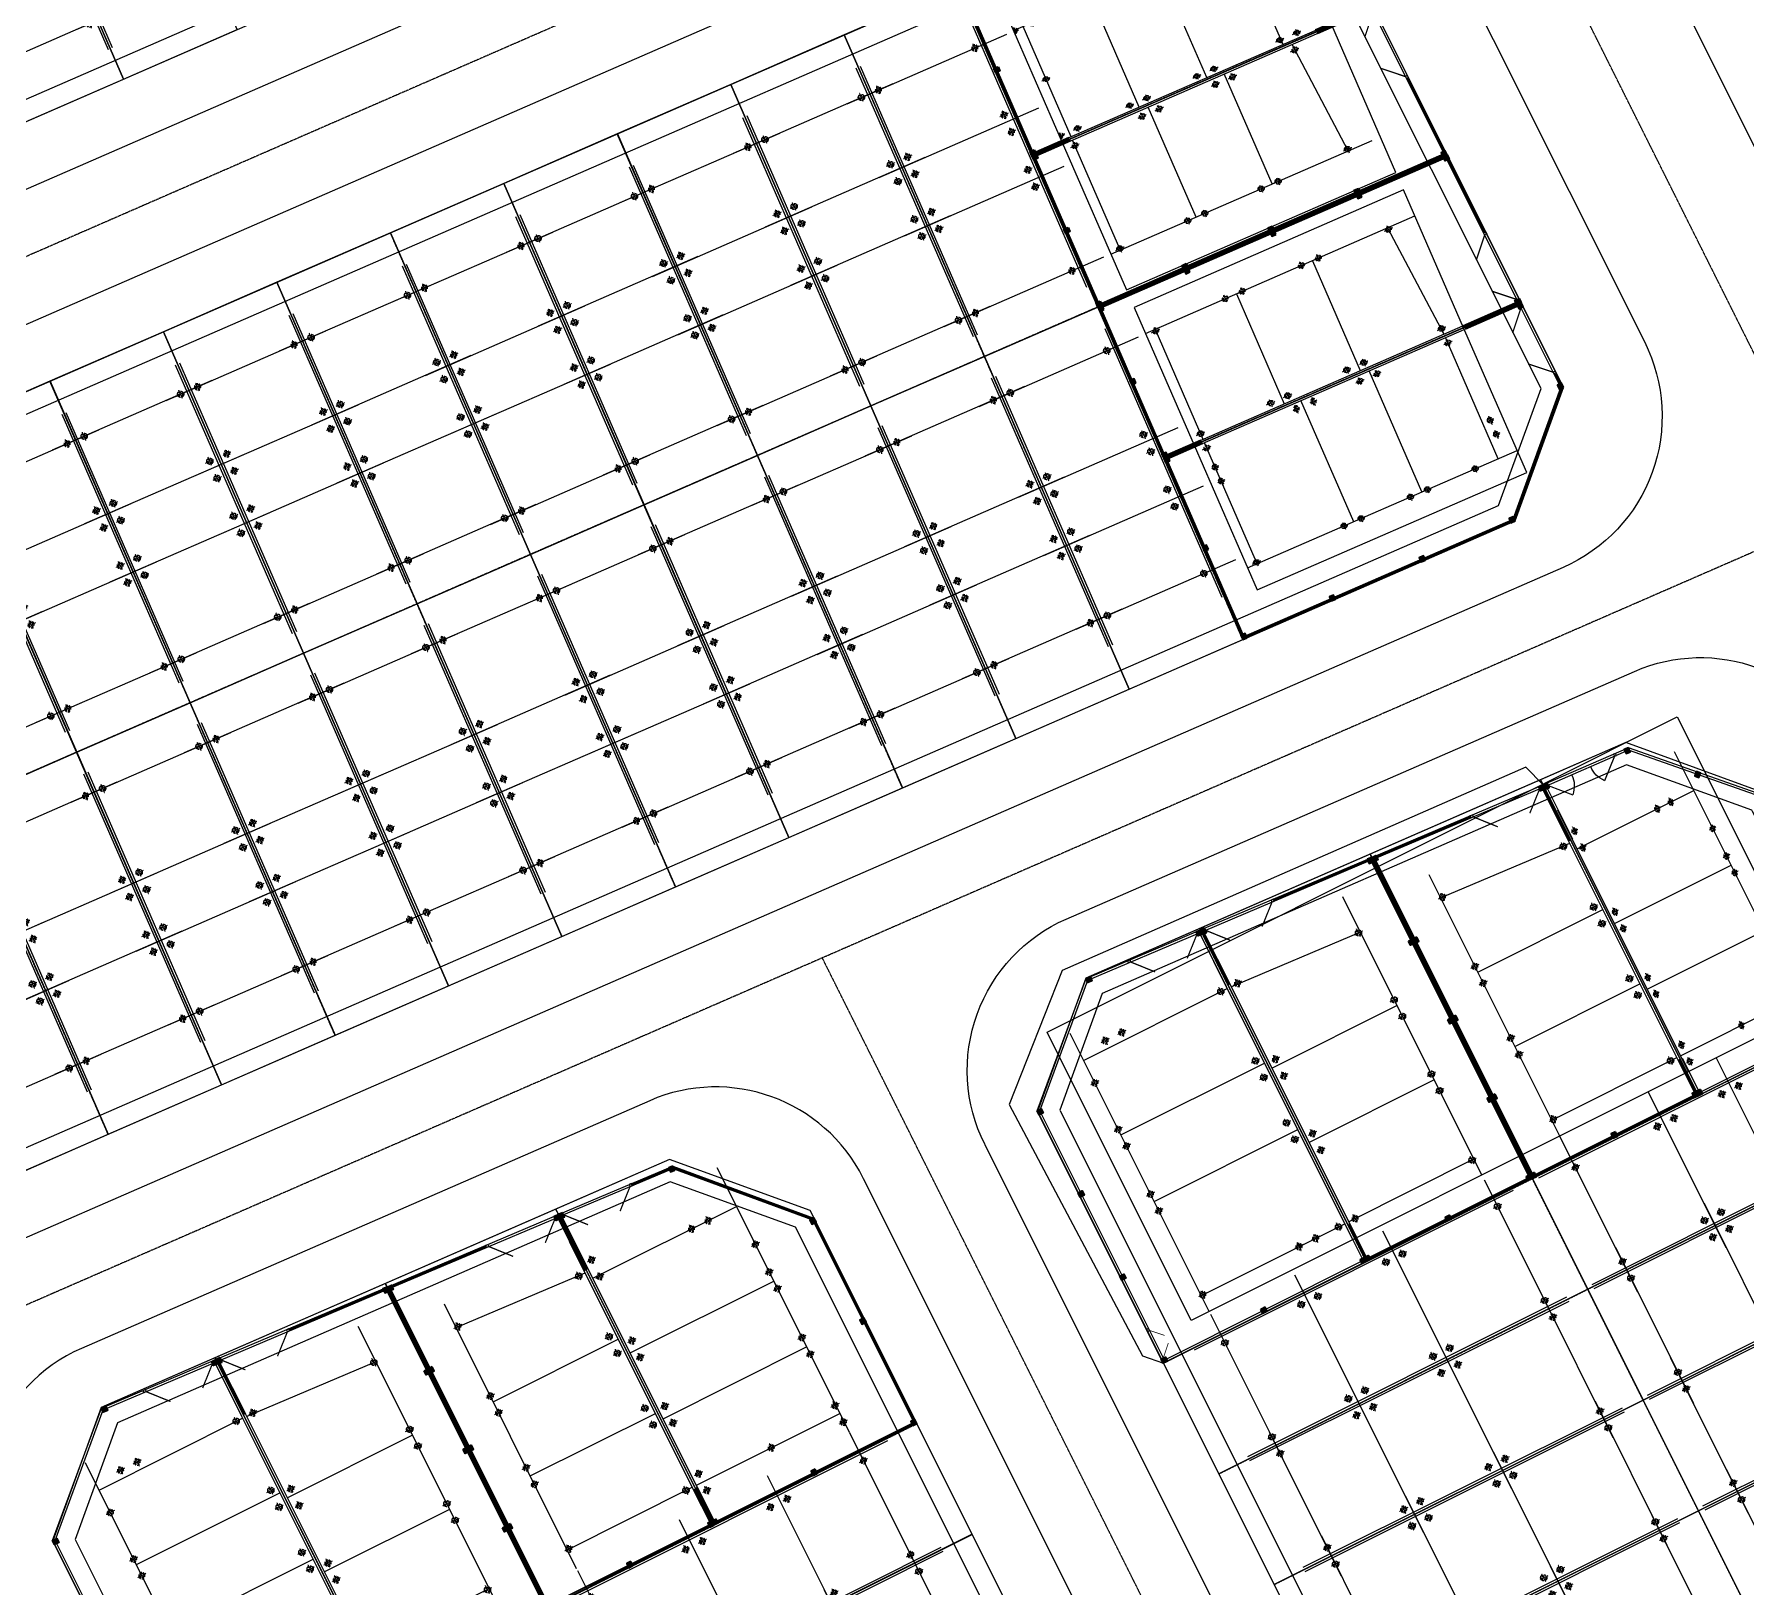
# Model space of a CAD drawing. Header units: millimetres. Extents: x 403824132 to 733479728, y 1974822364 to 2151530530.
# Drawn here: x 568612275 to 568695520, y 2063203004 to 2063278498 of the extents above; entities that cross this region are included whole.
import ezdxf
from ezdxf.xclip import XClip

# ---------------------------------------------------------------- set-up
doc = ezdxf.new("R2010")
doc.units = ezdxf.units.MM
for name, pattern in [('ACAD_ISO10W100', [18.5, 12, -3, 0.5, -3]), ('CENTER', [3, 1.5, -0.5, 0.5, -0.5]), ('CENTER2', [1.125, 0.75, -0.125, 0.125, -0.125]), ('HIDDEN', [0.75, 0.5, -0.25]), ('Xref Grid (A1)$0$CENTER2', [1.125, 0.75, -0.125, 0.125, -0.125]), ('Xref Grid A16$0$CENTER2', [1.125, 0.75, -0.125, 0.125, -0.125])]:
    doc.linetypes.add(name, pattern=pattern)
for name, color, linetype in [('01.AXIS', 160, 'CENTER2'), ('13.BEAM', 8, 'Continuous'), ('CDC.01.AXIS', 160, 'CENTER2'), ('ChiaLo', 128, 'CENTER'), ('datOlienke', 42, 'Continuous'), ('LogDg', 7, 'Continuous'), ('LoLK', 6, 'Continuous'), ('QH', 7, 'Continuous'), ('QUYEN', 7, 'Continuous'), ('TimDg', 222, 'Continuous'), ('ViaHeS', 32, 'Continuous'), ('Xref Grid (A1)$0$01.AXIS', 160, 'Xref Grid (A1)$0$CENTER2'), ('Xref Grid A16$0$01.AXIS', 160, 'Xref Grid A16$0$CENTER2')]:
    doc.layers.add(name, color=color, linetype=linetype)
for name, color, linetype, lineweight in [('A-COT VACH', 2, 'Continuous', 35), ('A-NET THAY', 125, 'Continuous', 18), ('boDnv', 54, 'Continuous', 25), ('E- THAY', 9, 'Continuous', 20)]:
    doc.layers.add(name, color=color, linetype=linetype, lineweight=lineweight)
doc.styles.add('rms', font='romans.shx', dxfattribs={"width": 0.7, "bigfont": 'vns.shx'})
doc.linetypes.add('ADL', pattern='A,0.125,-0.15,["++",rms,S=0.5,R=0,X=0,Y=-0.2245],-1.35,1.125', length=2.75)

# ---------------------------------------------------------------- blocks, each defined once
blk = doc.blocks.new('cot 220')
at = {"layer": 'A-COT VACH'}
h = blk.add_hatch(color=256, dxfattribs=at)
h.dxf.hatch_style = 1
h.paths.add_polyline_path([(110, 110), (-110, 110), (-110, -110), (110, -110)])
blk.add_lwpolyline([(-110, -110), (110, -110), (110, 110), (-110, 110)], close=True, dxfattribs=at)
blk = doc.blocks.new('cong phu')
at = {"layer": 'A-NET THAY'}
blk.add_lwpolyline([(110, -1610), (110, -1500), (0, -1500), (0, -1610)], close=True, dxfattribs=at)
at = {"layer": 'QUYEN'}
for points in [[(0, 0, 37.5, 37.5, 0), (-544, -544, 0, 0, 0.192739), (0, -750, 0, 0, 1.782882)], [(0, -1500, 37.5, 37.5, 0), (-544, -956, 0, 0, -0.192739), (0, -750, 0, 0, -1.782882)]]:
    blk.add_lwpolyline(points, format="xyseb", dxfattribs=at)
blk = doc.blocks.new('rkg1')
at = {"layer": 'A-NET THAY'}
for points in [[(0, -2000), (0, 0), (-11000, 0), (-11000, -13668), (-6010, -18352), (0, -17972), (0, -14966)], [(-110, -2000), (-110, -110), (-10890, -110), (-10890, -13620), (-5969, -18239), (-110, -17869), (-110, -14966)]]:
    blk.add_lwpolyline(points, dxfattribs=at)
blk.add_lwpolyline([(-3822, -18214), (-3713, -18207), (-3720, -18097), (-3829, -18104)], close=True, dxfattribs=at)
at = {"layer": 'QUYEN'}
for points in [[(-3720, -18097, 62.5, 62.5, 0), (-2872, -17135, 0, 0, -0.192739), (-2472, -18018, 0, 0, -1.782882)], [(-227, -17876, 62.5, 62.5, 0), (-1188, -17029, 0, 0, 0.192739), (-1474, -17955, 0, 0, 1.782882)]]:
    blk.add_lwpolyline(points, format="xyseb", dxfattribs=at)
at = {"layer": 'A-COT VACH'}
for p in [(-10890, -110), (-5500, -110), (-110, -110), (-10890, -4610), (-10890, -9110), (-10890, -13558)]:
    blk.add_blockref('cot 220', p, dxfattribs=at)
at = {"layer": 'A-COT VACH', "rotation": 3.618880421713644}
for p in [(-5907, -18235), (-117, -17869)]:
    blk.add_blockref('cot 220', p, dxfattribs=at)
at = {"layer": 'E- THAY', "xscale": -1}
blk.add_blockref('cong phu', (-10890, -220), dxfattribs=at)
blk = doc.blocks.new('rkg2')
at = {"layer": 'A-NET THAY'}
for points in [[(0, -14966), (0, -17972), (9000, -17403), (9000, 0), (0, 0), (0, -2000)], [(3820, -17700), (8970, -17375), (8970, -30), (30, -30), (30, -2000)], [(3817, -17650), (8920, -17328), (8920, -80), (80, -80), (80, -2000)], [(110, -14959), (110, -17855), (8890, -17300), (8890, -110), (110, -110), (110, -2000)], [(30, -14964), (30, -17940), (218, -17928)], [(80, -14961), (80, -17887), (215, -17878)]]:
    blk.add_lwpolyline(points, dxfattribs=at)
blk.add_lwpolyline([(3822, -17730), (3713, -17737), (3706, -17627), (3815, -17620)], close=True, dxfattribs=at)
at = {"layer": 'QUYEN'}
for points in [[(213, -17848, 62.5, 62.5, 0), (1060, -16887, 0, 0, -0.192739), (1460, -17769, 0, 0, -1.782882)], [(3706, -17627, 62.5, 62.5, 0), (2744, -16780, 0, 0, 0.192739), (2458, -17706, 0, 0, 1.782882)]]:
    blk.add_lwpolyline(points, format="xyseb", dxfattribs=at)
at = {"layer": 'A-COT VACH'}
for p in [(110, -110), (8890, -110), (4500, -110), (8890, -4360), (8890, -8610), (8890, -12860)]:
    blk.add_blockref('cot 220', p, dxfattribs=at)
at = {"layer": 'A-COT VACH', "xscale": -1, "rotation": 3.618880421748828}
for p in [(8883, -17300), (103, -17855)]:
    blk.add_blockref('cot 220', p, dxfattribs=at)
blk = doc.blocks.new('rkg3')
at = {"layer": 'A-NET THAY'}
for points in [[(9000, -2000), (9000, 0), (0, 0), (0, -17403), (9000, -16834), (9000, -13828)], [(8970, -2000), (8970, -30), (30, -30), (30, -17371), (5176, -17045)], [(8920, -2000), (8920, -80), (80, -80), (80, -17318), (5173, -16996)], [(8890, -2000), (8890, -110), (110, -110), (110, -17286), (8890, -16730), (8890, -13834)], [(8775, -16768), (8920, -16758), (8920, -13833)], [(8779, -16818), (8970, -16805), (8970, -13830)]]:
    blk.add_lwpolyline(points, dxfattribs=at)
blk.add_lwpolyline([(5178, -17075), (5287, -17068), (5280, -16959), (5171, -16966)], close=True, dxfattribs=at)
at = {"layer": 'QUYEN'}
for points in [[(5280, -16959, 62.5, 62.5, 0), (6128, -15997, 0, 0, -0.192739), (6528, -16880, 0, 0, -1.782882)], [(8773, -16738, 62.5, 62.5, 0), (7812, -15890, 0, 0, 0.192739), (7526, -16817, 0, 0, 1.782882)]]:
    blk.add_lwpolyline(points, format="xyseb", dxfattribs=at)
at = {"layer": 'A-COT VACH', "xscale": -1}
for p in [(110, -110), (4500, -110), (8890, -110), (110, -4360), (110, -8610), (110, -12860)]:
    blk.add_blockref('cot 220', p, dxfattribs=at)
at = {"layer": 'A-COT VACH'}
for p, rotation in [((103, -17286), 3.61888298340308), ((8883, -16731), 3.618880424124619)]:
    blk.add_blockref('cot 220', p, dxfattribs=dict(at, rotation=rotation))
blk = doc.blocks.new('rkg4')
at = {"layer": 'A-NET THAY'}
for points in [[(0, -13828), (0, -16834), (6010, -16453), (11000, -11138), (11000, 0), (0, 0), (0, -2000)], [(3820, -16562), (5996, -16424), (10970, -11126), (10970, -30), (30, -30), (30, -2000)], [(3817, -16512), (5973, -16376), (10920, -11106), (10920, -80), (80, -80), (80, -2000)], [(110, -13821), (110, -16716), (5960, -16346), (10890, -11094), (10890, -110), (110, -110), (110, -2000)], [(30, -13826), (30, -16802), (218, -16790)], [(80, -13823), (80, -16748), (215, -16740)]]:
    blk.add_lwpolyline(points, dxfattribs=at)
blk.add_lwpolyline([(3822, -16592), (3713, -16599), (3706, -16489), (3815, -16482)], close=True, dxfattribs=at)
at = {"layer": 'QUYEN'}
for points in [[(213, -16710, 62.5, 62.5, 0), (1060, -15748, 0, 0, -0.192739), (1460, -16631, 0, 0, -1.782882)], [(3706, -16489, 62.5, 62.5, 0), (2744, -15642, 0, 0, 0.192739), (2458, -16568, 0, 0, 1.782882)]]:
    blk.add_lwpolyline(points, format="xyseb", dxfattribs=at)
at = {"layer": 'A-COT VACH'}
blk.add_blockref('cot 220', (110, -110), dxfattribs=at)
at = {"layer": 'A-COT VACH', "xscale": -1}
for p in [(10890, -110), (5500, -110), (10890, -5610), (10890, -11028)]:
    blk.add_blockref('cot 220', p, dxfattribs=at)
at = {"layer": 'A-COT VACH'}
for p, xscale, rotation in [((5893, -16351), -0.9999999999999998, 3.618880489366417), ((103, -16717), -1, 3.618880438867214)]:
    blk.add_blockref('cot 220', p, dxfattribs=dict(at, xscale=xscale, rotation=rotation))
blk = doc.blocks.new('CUM CONG A3-A3.1-A6-A7')
at = {"layer": 'QH', "xscale": 0.001, "yscale": 0.001, "zscale": 0.001}
for name, p in [('rkg1', (11, 0)), ('rkg2', (11, 0)), ('rkg3', (20, 0)), ('rkg4', (29, 0))]:
    blk.add_blockref(name, p, dxfattribs=at)
blk = doc.blocks.new('r n2')
at = {"layer": 'A-NET THAY'}
for points in [[(1, 15094), (1, 17094), (9501, 17094), (9501, 5490), (4507, 227), (1, -11), (1, 3005)], [(111, 15094), (111, 16984), (9391, 16984), (9391, 5534), (4458, 334), (111, 105), (111, 3005)]]:
    blk.add_lwpolyline(points, dxfattribs=at)
blk.add_lwpolyline([(3825, 191), (3715, 185), (3710, 295), (3820, 301)], close=True, dxfattribs=at)
at = {"layer": 'QUYEN'}
for points in [[(214, 121, 62.5, 62.5, 0), (1074, 1071, 0, 0, -0.192739), (1463, 183, 0, 0, -1.782882)], [(3710, 295, 62.5, 62.5, 0), (2760, 1155, 0, 0, 0.192739), (2461, 233, 0, 0, 1.782882)]]:
    blk.add_lwpolyline(points, format="xyseb", dxfattribs=at)
at = {"layer": 'A-COT VACH', "xscale": -1}
for p, rotation in [((111, 16984), 359.9999999975581), ((4751, 16984), 359.9999999975581), ((9391, 16984), 359.9999999975581), ((9391, 13184), 359.9999999975581), ((9391, 9384), 359.9999999975581), ((9391, 5600), 359.9999999975581), ((6924, 2934), 316.5100730630797), ((104, 115), 2.856230237665418), ((4392, 331), 2.856230237665418)]:
    blk.add_blockref('cot 220', p, dxfattribs=dict(at, rotation=rotation))
blk = doc.blocks.new('trmg1')
at = {"layer": 'A-NET THAY'}
for points in [[(0, -2003), (0, 0), (-9580, 0), (-9580, -14396), (-4587, -19132), (0, -18890), (0, -15886)], [(-30, -2000), (-30, -30), (-9550, -30), (-9550, -14383), (-4575, -19102), (-3826, -19062)], [(-80, -2000), (-80, -80), (-9500, -80), (-9500, -14361), (-4557, -19050), (-3829, -19012)], [(-110, -2000), (-110, -110), (-9470, -110), (-9470, -14348), (-4545, -19020), (-110, -18786), (-110, -15892)], [(-224, -18822), (-80, -18814), (-80, -15890)], [(-221, -18872), (-30, -18862), (-30, -15888)]]:
    blk.add_lwpolyline(points, dxfattribs=at)
blk.add_lwpolyline([(-3825, -19092), (-3715, -19086), (-3721, -18976), (-3830, -18982)], close=True, dxfattribs=at)
at = {"layer": 'QUYEN'}
for points in [[(-3721, -18976, 62.5, 62.5, 0), (-2863, -18024, 0, 0, -0.192739), (-2472, -18910, 0, 0, -1.782882)], [(-225, -18792, 62.5, 62.5, 0), (-1178, -17935, 0, 0, 0.192739), (-1474, -18858, 0, 0, 1.782882)]]:
    blk.add_lwpolyline(points, format="xyseb", dxfattribs=at)
at = {"layer": 'A-COT VACH'}
for p in [(-110, -110), (-9470, -110), (-4790, -110), (-9470, -4786), (-9470, -9536), (-9470, -14286)]:
    blk.add_blockref('cot 220', p, dxfattribs=at)
for p, rotation in [((-4483, -19017), 3.020146116619987), ((-116, -18786), 3.020146117505448)]:
    blk.add_blockref('cot 220', p, dxfattribs=dict(at, rotation=rotation))
blk = doc.blocks.new('rmg2')
at = {"layer": 'A-NET THAY'}
for points in [[(0, -15886), (0, -18890), (8000, -18468), (8000, 0), (0, 0), (0, -2000)], [(3823, -18658), (7970, -18440), (7970, -30), (30, -30), (30, -2000)], [(3820, -18608), (7920, -18392), (7920, -80), (80, -80), (80, -2000)], [(110, -15880), (110, -18774), (7890, -18364), (7890, -110), (110, -110), (110, -2000)], [(30, -15884), (30, -18859), (218, -18849)], [(80, -15882), (80, -18806), (215, -18799)]]:
    blk.add_lwpolyline(points, dxfattribs=at)
blk.add_lwpolyline([(3825, -18688), (3715, -18694), (3709, -18584), (3819, -18579)], close=True, dxfattribs=at)
at = {"layer": 'QUYEN'}
for points in [[(214, -18769, 62.5, 62.5, 0), (1071, -17816, 0, 0, -0.192739), (1462, -18703, 0, 0, -1.782882)], [(3709, -18584, 62.5, 62.5, 0), (2756, -17727, 0, 0, 0.192739), (2461, -18650, 0, 0, 1.782882)]]:
    blk.add_lwpolyline(points, format="xyseb", dxfattribs=at)
at = {"layer": 'A-COT VACH'}
for p in [(110, -110), (4000, -110), (7890, -110), (7890, -4660), (7890, -9210), (7890, -13760)]:
    blk.add_blockref('cot 220', p, dxfattribs=at)
for p, xscale, rotation in [((7884, -18364), -1, 3.020146118081994), ((104, -18775), -0.9999999999999998, 3.020146117196463)]:
    blk.add_blockref('cot 220', p, dxfattribs=dict(at, xscale=xscale, rotation=rotation))
blk = doc.blocks.new('rmg3')
at = {"layer": 'A-NET THAY'}
for points in [[(0, -2000), (0, 0), (-8000, 0), (-8000, -18468), (0, -18046), (0, -15042)], [(-30, -2000), (-30, -30), (-7970, -30), (-7970, -18436), (-3826, -18218)], [(-80, -2000), (-80, -80), (-7920, -80), (-7920, -18384), (-3829, -18168)], [(-110, -2000), (-110, -110), (-7890, -110), (-7890, -18352), (-110, -17942), (-110, -15048)], [(-224, -17978), (-80, -17970), (-80, -15046)], [(-221, -18028), (-30, -18018), (-30, -15043)]]:
    blk.add_lwpolyline(points, dxfattribs=at)
blk.add_lwpolyline([(-3825, -18248), (-3715, -18242), (-3721, -18132), (-3830, -18138)], close=True, dxfattribs=at)
at = {"layer": 'QUYEN'}
for points in [[(-3721, -18132, 62.5, 62.5, 0), (-2863, -17179, 0, 0, -0.192739), (-2472, -18066, 0, 0, -1.782882)], [(-225, -17948, 62.5, 62.5, 0), (-1178, -17091, 0, 0, 0.192739), (-1474, -18014, 0, 0, 1.782882)]]:
    blk.add_lwpolyline(points, format="xyseb", dxfattribs=at)
at = {"layer": 'A-COT VACH', "xscale": -1}
for p in [(-7890, -110), (-4000, -110), (-110, -110), (-7890, -4660), (-7890, -9210), (-7890, -13760)]:
    blk.add_blockref('cot 220', p, dxfattribs=at)
at = {"layer": 'A-COT VACH'}
for p, rotation in [((-7896, -18352), 3.020146127325446), ((-116, -17942), 3.020146126828387)]:
    blk.add_blockref('cot 220', p, dxfattribs=dict(at, rotation=rotation))
at = {"layer": 'A-COT VACH', "xscale": -1, "rotation": 3.020146127228598}
blk.add_blockref('cot 220', (-335, -17954), dxfattribs=at)
blk = doc.blocks.new('rmg4')
at = {"layer": 'A-NET THAY'}
for points in [[(0, -15042), (0, -18046), (4007, -17835), (9000, -12571), (9000, 0), (0, 0), (0, -2000)], [(3786, -17816), (3993, -17805), (8970, -12559), (8970, -30), (30, -30), (30, -2000)], [(3783, -17766), (3971, -17756), (8920, -12539), (8920, -80), (80, -80), (80, -2000)], [(110, -15036), (110, -17930), (3957, -17727), (8890, -12527), (8890, -110), (110, -110), (110, -2000)], [(30, -15040), (30, -18014), (218, -18004)], [(80, -15038), (80, -17962), (215, -17955)]]:
    blk.add_lwpolyline(points, dxfattribs=at)
at = {"layer": 'QUYEN'}
for points in [[(214, -17925, 62.5, 62.5, 0), (1071, -16972, 0, 0, -0.192739), (1462, -17859, 0, 0, -1.782882)], [(3781, -17736, 62.5, 62.5, 0), (2756, -16883, 0, 0, 0.192739), (2461, -17806, 0, 0, 1.782882)]]:
    blk.add_lwpolyline(points, format="xyseb", dxfattribs=at)
at = {"layer": 'A-COT VACH', "xscale": -1}
for p in [(110, -110), (4500, -110), (8890, -110), (8890, -4210), (8890, -8310), (8890, -12461)]:
    blk.add_blockref('cot 220', p, dxfattribs=at)
at = {"layer": 'A-COT VACH'}
for p, rotation in [((6424, -15127), 46.51007305843058), ((104, -17930), 3.020146126828387), ((3891, -17731), 3.020146126828387)]:
    blk.add_blockref('cot 220', p, dxfattribs=dict(at, rotation=rotation))
blk = doc.blocks.new('MB CONG KHU A')
at = {"layer": 'A-NET THAY', "zscale": 0.001}
for name, p, xscale, yscale, rotation in [('rmg4', (84.595, 223.033), 0.001, 0.001, 113.5516717732054), ('rmg3', (84.595, 223.033), 0.001, 0.001, 113.5516717732054), ('r n2', (109.381, 192.525), -0.001, 0.0009836, 206.5718179465236)]:
    blk.add_blockref(name, p, dxfattribs=dict(at, xscale=xscale, yscale=yscale, rotation=rotation))
at = {"layer": 'LoLK'}
ref = blk.add_blockref('CUM CONG A3-A3.1-A6-A7', (90.965, 164.515), dxfattribs=dict(at, xscale=-0.9999999999999996, rotation=206.57183473935))
XClip(ref).set_block_clipping_path([(0.0000000005, 0.0022573473), (29.00000001, -0.0000000012), (29.0000000105, -16.833597545), (28.642007475, -17.9778731742), (4.1191470742, -19.215879885), (-1.0736700578, -14.556867796), (-0.7457809169, -0.7707536346)])
at = {"layer": 'LoLK', "xscale": -0.9999999999999997, "rotation": 206.5720922919692}
blk.add_blockref('CUM CONG A3-A3.1-A6-A7', (43.238, 143.693), dxfattribs=at)
at = {"layer": 'QH', "xscale": 0.001, "yscale": 0.001, "zscale": 0.001, "rotation": 113.5516717732054}
for name in ['rmg2', 'trmg1']:
    blk.add_blockref(name, (90.988, 208.366), dxfattribs=at)
blk = doc.blocks.new('A$C758D662A')
at = {"linetype": 'HIDDEN', "ltscale": 500}
for radius in [300, 200]:
    blk.add_circle((0, 0), radius, dxfattribs=at)
at = {"layer": 'CDC.01.AXIS', "ltscale": 200}
for p, q in [((437, 0), (-437, 0)), ((0, 437), (0, -437))]:
    blk.add_line(p, q, dxfattribs=at)
blk = doc.blocks.new('pile Plan')
at = {"xscale": 0.5, "yscale": 0.5, "zscale": 0.5}
for p in [(340, 14779), (5440.000004, 14779), (340, 9630), (5440.000004, 9630), (340, 8730), (5440.000004, 8730), (340, 5040), (5440.000004, 5040), (340, 4140), (5440.000004, 4140), (340, -1), (5440.000004, -1)]:
    blk.add_blockref('A$C758D662A', p, dxfattribs=at)
blk = doc.blocks.new('MBT1 A1')
at = {"layer": 'Xref Grid (A1)$0$01.AXIS', "ltscale": 500}
for p, q in [((0.11, -1.086), (0.11, -18.381)), ((5.89, -1.086), (5.89, -18.381)), ((-0.988, -2.11), (6.803, -2.11)), ((-0.988, -7.62), (6.803, -7.62)), ((-0.988, -12.39), (6.803, -12.39)), ((-1.095, -16.89), (6.696, -16.89))]:
    blk.add_line(p, q, dxfattribs=at)
at = {"xscale": 0.001, "yscale": 0.001, "zscale": 0.001}
blk.add_blockref('pile Plan', (0.11, -16.89), dxfattribs=at)
blk = doc.blocks.new('NEN H01')
at = {"layer": 'datOlienke'}
blk.add_lwpolyline([(-2.11, 40), (3.153, 35.007), (4.737, 4.993), (0, 0), (-155.636, 0), (-160.347, 4.992), (-158.608, 35.008), (-153.319, 40)], close=True, dxfattribs=at)
at = {"layer": 'LoLK'}
for points in [[(-50.818, 20), (-56.818, 20), (-56.818, 0), (-50.818, 0)], [(-44.818, 20), (-50.818, 20), (-50.818, 0), (-44.818, 0)]]:
    blk.add_lwpolyline(points, close=True, dxfattribs=at)
blk = doc.blocks.new('cum dh a3.3.1.6.7')
at = {"layer": '01.AXIS', "ltscale": 500}
for p, q in [((-7.891, 0.914), (-7.891, -14.317)), ((-0.111, 0.914), (-0.111, -14.317)), ((0.109, 0.914, 0), (0.109, -14.317, 0)), ((6.889, 0.914, 0), (6.889, -14.317, 0)), ((11.108, 0.913), (11.108, -13.412)), ((17.888, 0.913), (17.888, -13.412)), ((18.108, 0.914), (18.108, -13.412)), ((25.888, 0.914), (25.888, -13.412)), ((-7.951, -0.11), (-0.111, -0.11)), ((6.939, -0.11, 0), (0.109, -0.11, 0)), ((11.048, -0.111), (17.888, -0.111)), ((18.108, -0.11), (25.888, -0.11)), ((11.108, -4.111), (17.888, -4.111)), ((18.108, -3.71), (25.888, -3.71)), ((6.889, -4.41, 0), (0.109, -4.41, 0)), ((-7.891, -5.21), (-0.111, -5.21)), ((18.108, -7.28), (25.888, -7.28)), ((11.108, -8.131), (17.888, -8.131)), ((-7.891, -8.81), (-0.111, -8.81)), ((6.889, -8.43, 0), (0.109, -8.43, 0)), ((18.108, -11.32), (25.888, -11.32)), ((-7.891, -12.85), (-0.111, -12.85))]:
    blk.add_line(p, q, dxfattribs=at)
at = {"layer": '01.AXIS', "ltscale": 500, "elevation": 0}
blk.add_lwpolyline([(6.889, -12.41), (0.109, -12.84)], dxfattribs=at)
at = {"layer": '01.AXIS', "ltscale": 500}
blk.add_lwpolyline([(11.108, -12.154), (17.888, -11.725)], dxfattribs=at)
at = {"layer": '13.BEAM', "ltscale": 500}
blk.add_line((-0.559, -13.001), (-0.559, -13.001), dxfattribs=at)
at = {"yscale": 0.0005, "zscale": 0.0005}
for p, xscale in [((-7.801, -0.11), 0.0005), ((-0.451, -0.11), -0.0005), ((0.449, -0.11, 0), 0.0005), ((6.789, -0.11, 0), -0.0005), ((11.198, -0.111), 0.0005), ((17.548, -0.111), -0.0005), ((18.448, 0.34, 0), 0.0005), ((22.168, -0.11), 0.0005), ((25.848, 0.34), 0.0005), ((18.448, -0.56, 0), 0.0005), ((25.848, -0.56), 0.0005), ((18.448, -3.32, 0), 0.0005), ((25.888, -3.32, 0), 0.0005), ((0.449, -3.82, 0), 0.0005), ((6.889, -3.82, 0), -0.0005), ((11.108, -3.661), 0.0005), ((17.548, -3.661), -0.0005), ((18.448, -4.22, 0), 0.0005), ((25.888, -4.22, 0), 0.0005), ((-7.891, -4.7), 0.0005), ((0.449, -4.72, 0), 0.0005), ((6.889, -4.72, 0), -0.0005), ((11.108, -4.561), 0.0005), ((17.548, -4.561), -0.0005), ((-7.891, -5.6), 0.0005), ((11.108, -7.541), 0.0005), ((17.548, -7.541), -0.0005), ((18.448, -6.87, 0), 0.0005), ((25.888, -6.87), 0.0005), ((-7.891, -8.21), 0.0005), ((-0.451, -8.21), -0.0005), ((0.449, -7.84, 0), 0.0005), ((6.889, -7.845, 0), -0.0005), ((11.108, -8.441), 0.0005), ((17.548, -8.441), -0.0005), ((18.448, -7.77, 0), 0.0005), ((25.888, -7.77), 0.0005), ((-7.891, -9.11), 0.0005), ((-0.451, -9.11), -0.0005), ((0.449, -8.74, 0), 0.0005), ((6.889, -8.745, 0), -0.0005), ((25.888, -9.267, 0), 0.0005), ((-7.891, -11.63), 0.0005), ((17.548, -11.726), -0.0005), ((18.448, -11.25), 0.0005), ((23.456, -11.32, 0), 0.0005), ((24.356, -11.32, 0), 0.0005), ((6.789, -12.42, 0), -0.0005), ((11.208, -12.151), 0.0005), ((18.448, -12.15), 0.0005), ((-0.451, -12.863), -0.0005), ((0.449, -12.856, 0), 0.0005)]:
    blk.add_blockref('A$C758D662A', p, dxfattribs=dict(at, xscale=xscale))
at = {"yscale": 0.0005, "zscale": 0.0005, "rotation": 270}
for p, xscale in [((-2.591, -0.11), 0.0005), ((-1.691, -0.11), 0.0005), ((-0.451, -4.85), -0.0005), ((-0.451, -5.75), -0.0005), ((-6.531, -13.24), 0.0005), ((-5.631, -13.24), 0.0005)]:
    blk.add_blockref('A$C758D662A', p, dxfattribs=dict(at, xscale=xscale))
blk = doc.blocks.new('NEN M01')
at = {"layer": 'datOlienke'}
blk.add_lwpolyline([(4.737, 4.993), (3.439, 29.587), (-1.824, 34.58), (-158.789, 34.58), (-164.078, 29.588), (-165.502, 4.992), (-160.791, 0), (0, 0)], close=True, dxfattribs=at)
at = {"layer": 'LoLK'}
for points in [[(-68.396, 34.58), (-74.396, 34.58), (-74.396, 17.58), (-68.396, 17.58)], [(-62.396, 34.58), (-68.396, 34.58), (-68.396, 17.58), (-62.396, 17.58)], [(-56.396, 34.58), (-62.396, 34.58), (-62.396, 17.58), (-56.396, 17.58)], [(-50.396, 34.58), (-56.396, 34.58), (-56.396, 17.58), (-50.396, 17.58)], [(-44.396, 34.58), (-50.396, 34.58), (-50.396, 17.58), (-44.396, 17.58)], [(-38.396, 34.58), (-44.396, 34.58), (-44.396, 17.58), (-38.396, 17.58)], [(-32.396, 34.58), (-38.396, 34.58), (-38.396, 17.58), (-32.396, 17.58)], [(-26.396, 34.58), (-32.396, 34.58), (-32.396, 17.58), (-26.396, 17.58)], [(-20.396, 34.58), (-26.396, 34.58), (-26.396, 17.58), (-20.396, 17.58)], [(-14.396, 34.58), (-20.396, 34.58), (-20.396, 17.58), (-14.396, 17.58)], [(3.65, 25.58), (3.439, 29.587), (-1.824, 34.58), (-14.396, 34.58), (-14.396, 25.58)], [(4.072, 17.58), (3.65, 25.58), (-14.396, 25.58), (-14.396, 17.58)], [(-74.396, 17.58), (-80.396, 17.58), (-80.396, 0), (-74.396, 0)], [(-68.396, 17.58), (-74.396, 17.58), (-74.396, 0), (-68.396, 0)], [(-62.396, 17.58), (-68.396, 17.58), (-68.396, 0), (-62.396, 0)], [(-56.396, 17.58), (-62.396, 17.58), (-62.396, 0), (-56.396, 0)], [(-50.396, 17.58), (-56.396, 17.58), (-56.396, 0), (-50.396, 0)], [(-44.396, 17.58), (-50.396, 17.58), (-50.396, 0), (-44.396, 0)], [(-38.396, 17.58), (-44.396, 17.58), (-44.396, 0), (-38.396, 0)], [(-32.396, 17.58), (-38.396, 17.58), (-38.396, 0), (-32.396, 0)], [(-26.396, 17.58), (-32.396, 17.58), (-32.396, 0), (-26.396, 0)], [(-20.396, 17.58), (-26.396, 17.58), (-26.396, 0), (-20.396, 0)], [(-14.396, 17.58), (-20.396, 17.58), (-20.396, 0), (-14.396, 0)], [(4.495, 9.58), (4.072, 17.58), (-14.396, 17.58), (-14.396, 9.58)], [(4.737, 4.993), (4.495, 9.58), (-14.396, 9.58), (-14.396, 0), (0, 0)]]:
    blk.add_lwpolyline(points, close=True, dxfattribs=at)
blk = doc.blocks.new('TBT A16N')
at = {"layer": 'Xref Grid A16$0$01.AXIS', "ltscale": 500}
for p, q in [((0.11, 1.086), (0.11, 15.285)), ((5.89, 1.086), (5.89, 15.285)), ((-1.205, 13.89), (7.234, 13.89)), ((-1.205, 9.99), (7.234, 9.99)), ((-1.205, 6.91), (7.234, 6.91)), ((-1.205, 2.11), (7.234, 2.11))]:
    blk.add_line(p, q, dxfattribs=at)
at = {"xscale": -0.0005, "yscale": 0.0005, "zscale": 0.0005, "rotation": 180}
for p in [(0.45, 13.89), (5.55, 13.89), (0.45, 10.35), (5.55, 10.35), (0.45, 9.45), (5.55, 9.45), (0.45, 7.45), (5.55, 7.45), (0.45, 6.55), (5.55, 6.55), (0.45, 2.11), (5.55, 2.11)]:
    blk.add_blockref('A$C758D662A', p, dxfattribs=at)
blk = doc.blocks.new('MB T1 A6...')
at = {"layer": 'Xref Grid A16$0$01.AXIS', "ltscale": 500}
for p, q in [((0.11, -1.086), (0.11, -15.285)), ((5.89, -1.086), (5.89, -15.285)), ((-1.205, -2.11), (7.234, -2.11)), ((-1.205, -6.91), (7.234, -6.91)), ((-1.205, -9.99), (7.234, -9.99)), ((-1.205, -13.89), (7.234, -13.89))]:
    blk.add_line(p, q, dxfattribs=at)
at = {"xscale": 0.0005, "yscale": 0.0005, "zscale": 0.0005}
for p in [(0.45, -2.11), (5.55, -2.11), (0.45, -6.55), (5.55, -6.55), (0.45, -7.45), (5.55, -7.45), (0.45, -9.45), (5.55, -9.45), (0.45, -10.35), (5.55, -10.35), (0.45, -13.89), (5.55, -13.89)]:
    blk.add_blockref('A$C758D662A', p, dxfattribs=at)
blk = doc.blocks.new('NEN KO1')
at = {"layer": 'datOlienke'}
blk.add_lwpolyline([(4.684, 4.99), (2.786, 35.01), (-2.53, 40), (-103.193, 40), (-108.456, 35.007), (-110.04, 4.993), (-105.303, 0), (0, 0)], close=True, dxfattribs=at)
at = {"layer": 'LoLK'}
for points in [[(-103.193, 40), (-108.456, 35.007), (-108.773, 29), (-91.652, 29), (-91.652, 40)], [(-85.652, 40), (-91.652, 40), (-91.652, 20), (-85.652, 20)], [(-79.652, 40), (-85.652, 40), (-85.652, 20), (-79.652, 20)], [(-108.773, 29), (-109.248, 20), (-91.652, 20), (-91.652, 29)], [(-109.248, 20), (-109.723, 11), (-91.652, 11), (-91.652, 20)], [(-109.723, 11), (-110.04, 4.993), (-105.303, 0), (-91.652, 0), (-91.652, 11)]]:
    blk.add_lwpolyline(points, close=True, dxfattribs=at)
blk = doc.blocks.new('NEN NO1')
at = {"layer": 'datOlienke'}
blk.add_lwpolyline([(4.684, 4.99), (2.881, 33.51), (-2.435, 38.5), (-97.24, 38.5), (-102.503, 33.507), (-104.007, 4.993), (-99.271, 0), (0, 0)], close=True, dxfattribs=at)
at = {"layer": 'LoLK'}
for points in [[(-97.24, 38.5), (-102.503, 33.507), (-102.741, 29), (-85.635, 29), (-85.635, 38.5)], [(-79.635, 38.5), (-85.635, 38.5), (-85.635, 29), (-85.635, 20), (-79.635, 20)], [(-73.635, 38.5), (-79.635, 38.5), (-79.635, 20), (-73.635, 20)], [(-67.635, 38.5), (-73.635, 38.5), (-73.635, 20), (-67.635, 20)], [(-61.635, 38.5), (-67.635, 38.5), (-67.635, 20), (-61.635, 20)], [(-102.741, 29), (-103.216, 20), (-85.635, 20), (-85.635, 29)], [(-103.216, 20), (-103.69, 11), (-85.635, 11), (-85.635, 20)], [(-79.635, 20), (-85.635, 20), (-85.635, 11), (-85.635, 0), (-79.635, 0)], [(-73.635, 20), (-79.635, 20), (-79.635, 0), (-73.635, 0)], [(-67.635, 20), (-73.635, 20), (-73.635, 0), (-67.635, 0)], [(-67.635, 20), (-67.635, 0), (-61.635, 0), (-61.635, 20)], [(-103.69, 11), (-104.007, 4.993), (-99.271, 0), (-85.635, 0), (-85.635, 11)]]:
    blk.add_lwpolyline(points, close=True, dxfattribs=at)
blk = doc.blocks.new('MBT1 A18N')
at = {"layer": '01.AXIS', "ltscale": 500}
for p, q in [((-5.89, 16.916), (-5.89, 0.283)), ((-0.11, 16.916), (-0.11, 0.283)), ((-7.205, 15.39), (1.234, 15.39)), ((-7.205, 10.59), (1.234, 10.59)), ((-7.205, 6.91), (1.234, 6.91)), ((-7.205, 2.11), (1.234, 2.11))]:
    blk.add_line(p, q, dxfattribs=at)
at = {"yscale": 0.0005, "zscale": 0.0005}
for p, xscale in [((-5.55, 15.39), 0.0005), ((-0.45, 15.39), 0.0005), ((-5.55, 10.95), -0.0005), ((-0.45, 10.95), 0.0005), ((-5.55, 10.05), -0.0005), ((-0.45, 10.05), 0.0005), ((-5.55, 7.45), -0.0005), ((-0.45, 7.45), 0.0005), ((-5.55, 6.55), -0.0005), ((-0.45, 6.55), 0.0005), ((-5.55, 2.11), 0.0005), ((-0.449, 2.11), 0.0005)]:
    blk.add_blockref('A$C758D662A', p, dxfattribs=dict(at, xscale=xscale))

msp = doc.modelspace()

# ---------------------------------------------------------------- linework, layer by layer
at = {"layer": 'boDnv', "color": 10, "linetype": 'ADL', "ltscale": 0.25, "elevation": 0}
for points in [[(568645418, 2063331557), (568651508, 2063329348), (568664626, 2063303120), (568662565, 2063297440), (568520207, 2063235388), (568514669, 2063237751), (568504521, 2063265276), (568507072, 2063271254)], [(568685561, 2063261263), (568674879, 2063282620), (568668789, 2063284829), (568525150, 2063222219), (568522599, 2063216241), (568530862, 2063193826), (568536400, 2063191463), (568683500, 2063255582)], [(568712078, 2063136151), (568736143, 2063150151), (568738008, 2063156400), (568695814, 2063240762), (568689724, 2063242971), (568664223, 2063231856), (568662162, 2063226175), (568706330, 2063137866)], [(568666891, 2063109861), (568692259, 2063124620), (568694124, 2063130869), (568649301, 2063220488), (568643211, 2063222697), (568616328, 2063210979), (568614268, 2063205299), (568661143, 2063111576)]]:
    msp.add_lwpolyline(points, close=True, dxfattribs=at)
at = {"layer": 'ChiaLo', "ltscale": 5}
for p, q in [((568671056, 2063249063, 0), (568657192, 2063280869, 0)), ((568665537, 2063246658, 0), (568651674, 2063278463, 0)), ((568660018, 2063244252, 0), (568646155, 2063276058, 0)), ((568654500, 2063241847, 0), (568640636, 2063273652, 0)), ((568648981, 2063239441, 0), (568635118, 2063271247, 0)), ((568643462, 2063237036, 0), (568629599, 2063268841, 0)), ((568637944, 2063234630, 0), (568624080, 2063266436, 0)), ((568632425, 2063232225, 0), (568618562, 2063264030, 0)), ((568626907, 2063229819, 0), (568613043, 2063261625, 0)), ((568621388, 2063227414, 0), (568607524, 2063259219, 0)), ((568615869, 2063225008, 0), (568602006, 2063256814, 0))]:
    msp.add_line(p, q, dxfattribs=at)
at = {"layer": 'ChiaLo', "ltscale": 5, "elevation": 0}
for points in [[(568616620, 2063276318), (568600584, 2063313109)], [(568677399, 2063279826), (568660800, 2063272591)], [(568680994, 2063272637), (568525694, 2063204944)], [(568684590, 2063265448), (568667215, 2063257874)], [(568693216, 2063226892), (568685539, 2063242242)], [(568725251, 2063142654), (568677249, 2063238628)], [(568677063, 2063218813), (568668960, 2063235015)], [(568667192, 2063213876), (568701741, 2063231156)], [(568669885, 2063208492), (568704434, 2063225771)], [(568645328, 2063206001), (568637644, 2063221365)], [(568672578, 2063203108), (568707127, 2063220387)], [(568680063, 2063116364), (568629354, 2063217752)], [(568675271, 2063197723), (568709820, 2063215003)], [(568629176, 2063197922), (568621065, 2063214139)], [(568619304, 2063192985), (568655199, 2063210938)], [(568621997, 2063187601), (568657892, 2063205553)]]:
    msp.add_lwpolyline(points, dxfattribs=at)
at = {"layer": 'datOlienke', "elevation": 0}
for points in [[(568645384, 2063332637), (568652227, 2063330155), (568665716, 2063303184), (568663361, 2063296692), (568520211, 2063234295), (568513877, 2063236998), (568503442, 2063265303), (568506306, 2063272015)], [(568686651, 2063261326), (568675598, 2063283426), (568668755, 2063285909), (568524383, 2063222979), (568521520, 2063216268), (568530071, 2063193073), (568536405, 2063190371), (568684296, 2063254835)], [(568712207, 2063135065), (568736991, 2063149484), (568739083, 2063156494), (568696533, 2063241569), (568689690, 2063244051), (568663427, 2063232604), (568661072, 2063226112), (568705627, 2063137029)], [(568667020, 2063108775), (568693107, 2063123952), (568695199, 2063130962), (568650020, 2063221294), (568643177, 2063223777), (568615532, 2063211727), (568613177, 2063205235), (568660439, 2063110739)]]:
    msp.add_lwpolyline(points, close=True, dxfattribs=at)
at = {"layer": 'LogDg', "elevation": 0}
for points in [[(568839157, 2063416176, 0.408612), (568827041, 2063419806), (568811382, 2063411560), (568667477, 2063348834, 0.429738), (568663505, 2063337886), (568712972, 2063238981, 0.427514), (568724062, 2063235563), (568881254, 2063323275, 0.412716), (568884373, 2063334160)], [(568521688, 2063231655), (568665697, 2063294427, 0.429738), (568669668, 2063305375), (568654837, 2063335030, 0.398858), (568644450, 2063338797), (568503801, 2063277491, 0.397369), (568499477, 2063267356), (568510950, 2063236237, 0.431261)], [(568527192, 2063192388), (568518787, 2063215627, -0.395588), (568523128, 2063225716), (568669170, 2063289373, -0.398858), (568679556, 2063285606), (568690603, 2063263518, -0.429738), (568686632, 2063252569), (568537948, 2063187760, -0.433088)], [(568662473, 2063235471), (568690105, 2063247516, -0.398858), (568700491, 2063243748), (568743216, 2063158324, -0.395833), (568740073, 2063147795), (568714004, 2063132628, -0.432836), (568702788, 2063135975), (568658502, 2063224523, -0.429738)], [(568610607, 2063203646), (568657601, 2063109685, 0.432836), (568668816, 2063106338), (568694886, 2063121505, 0.395833), (568698029, 2063132034), (568652596, 2063222871, 0.398858), (568642210, 2063226639), (568614578, 2063214595, 0.429738)]]:
    msp.add_lwpolyline(points, format="xyb", close=True, dxfattribs=at)
at = {"layer": 'LoLK', "elevation": 0}
for points in [[(568614121, 2063297119), (568608602, 2063294714), (568616620, 2063276318), (568622139, 2063278724)], [(568608602, 2063294714), (568603083, 2063292308), (568611102, 2063273913), (568616620, 2063276318)], [(568677399, 2063279826), (568675598, 2063283426), (568668755, 2063285909), (568657192, 2063280869), (568660800, 2063272591)], [(568657192, 2063280869), (568651674, 2063278463), (568658489, 2063262827), (568664008, 2063265233)], [(568680994, 2063272637), (568677399, 2063279826), (568660800, 2063272591), (568664008, 2063265233)], [(568651674, 2063278463), (568646155, 2063276058), (568652970, 2063260422), (568658489, 2063262827)], [(568646155, 2063276058), (568640636, 2063273652), (568647452, 2063258016), (568652970, 2063260422)], [(568640636, 2063273652), (568635118, 2063271247), (568641933, 2063255611), (568647452, 2063258016)], [(568684590, 2063265448), (568680994, 2063272637), (568664008, 2063265233), (568667215, 2063257874)], [(568635118, 2063271247), (568629599, 2063268841), (568636414, 2063253205), (568641933, 2063255611)], [(568629599, 2063268841), (568624080, 2063266436), (568630896, 2063250800), (568636414, 2063253205)], [(568624080, 2063266436), (568618562, 2063264030), (568625377, 2063248394), (568630896, 2063250800)], [(568664008, 2063265233), (568658489, 2063262827), (568665537, 2063246658), (568671056, 2063249063)], [(568686651, 2063261326), (568684590, 2063265448), (568667215, 2063257874), (568671056, 2063249063), (568684296, 2063254835)], [(568618562, 2063264030), (568613043, 2063261625), (568619859, 2063245989), (568625377, 2063248394)], [(568658489, 2063262827), (568652970, 2063260422), (568660018, 2063244252), (568665537, 2063246658)], [(568613043, 2063261625), (568607524, 2063259219), (568614340, 2063243583), (568619859, 2063245989)], [(568652970, 2063260422), (568647452, 2063258016), (568654500, 2063241847), (568660018, 2063244252)], [(568607524, 2063259219), (568602006, 2063256814), (568608821, 2063241178), (568614340, 2063243583)], [(568647452, 2063258016), (568641933, 2063255611), (568648981, 2063239441), (568654500, 2063241847)], [(568641933, 2063255611), (568636414, 2063253205), (568643462, 2063237036), (568648981, 2063239441)], [(568636414, 2063253205), (568630896, 2063250800), (568637944, 2063234630), (568643462, 2063237036)], [(568630896, 2063250800), (568625377, 2063248394), (568632425, 2063232225), (568637944, 2063234630)], [(568625377, 2063248394), (568619859, 2063245989), (568626907, 2063229819), (568632425, 2063232225)], [(568619859, 2063245989), (568614340, 2063243583), (568621388, 2063227414), (568626907, 2063229819)], [(568614340, 2063243583), (568608821, 2063241178), (568615869, 2063225008), (568621388, 2063227414)], [(568696533, 2063241569), (568689690, 2063244051), (568685539, 2063242242), (568693216, 2063226892), (568701741, 2063231156)], [(568685539, 2063242242), (568677249, 2063238628), (568685139, 2063222852), (568693216, 2063226892)], [(568608821, 2063241178), (568603303, 2063238772), (568610351, 2063222603), (568615869, 2063225008)], [(568677249, 2063238628), (568668960, 2063235015), (568677063, 2063218813), (568685139, 2063222852)], [(568668960, 2063235015), (568663427, 2063232604), (568661072, 2063226112), (568667192, 2063213876), (568677063, 2063218813)], [(568704434, 2063225771), (568701741, 2063231156), (568693216, 2063226892), (568685139, 2063222852), (568687832, 2063217468)], [(568707127, 2063220387), (568704434, 2063225771), (568687832, 2063217468), (568690525, 2063212084)], [(568650020, 2063221294), (568643177, 2063223777), (568637644, 2063221365), (568645328, 2063206001), (568655199, 2063210938)], [(568687832, 2063217468), (568685139, 2063222852), (568677063, 2063218813), (568667192, 2063213876), (568669885, 2063208492)], [(568637644, 2063221365), (568629354, 2063217752), (568637252, 2063201961), (568645328, 2063206001)], [(568709820, 2063215003), (568707127, 2063220387), (568690525, 2063212084), (568693218, 2063206700)], [(568629354, 2063217752), (568621065, 2063214139), (568629176, 2063197922), (568637252, 2063201961)], [(568690525, 2063212084), (568687832, 2063217468), (568669885, 2063208492), (568672578, 2063203108)], [(568712513, 2063209619), (568709820, 2063215003), (568693218, 2063206700), (568695911, 2063201315)], [(568621065, 2063214139), (568615532, 2063211727), (568613177, 2063205235), (568619304, 2063192985), (568629176, 2063197922)], [(568693218, 2063206700), (568690525, 2063212084), (568672578, 2063203108), (568675271, 2063197723)], [(568657892, 2063205553), (568655199, 2063210938), (568637252, 2063201961), (568639945, 2063196577)], [(568693218, 2063206700), (568675271, 2063197723), (568677964, 2063192339), (568695911, 2063201315)], [(568660585, 2063200169), (568657892, 2063205553), (568639945, 2063196577), (568642638, 2063191193)]]:
    msp.add_lwpolyline(points, close=True, dxfattribs=at)
at = {"layer": 'TimDg', "linetype": 'ACAD_ISO10W100', "ltscale": 0.75, "elevation": 0}
for points in [[(568865038, 2062924845), (568652879, 2063349038)], [(568678946, 2063296918), (568512171, 2063224223)], [(568699881, 2063255061), (568469377, 2063154587)], [(568705355, 2063124114), (568650605, 2063233582)]]:
    msp.add_lwpolyline(points, dxfattribs=at)
at = {"layer": 'ViaHeS', "elevation": 0}
for points in [[(568645384, 2063332637), (568652227, 2063330155), (568665716, 2063303184), (568663361, 2063296692), (568520211, 2063234295), (568513877, 2063236998), (568503442, 2063265303), (568506306, 2063272015)], [(568686651, 2063261326), (568675598, 2063283426), (568668755, 2063285909), (568524383, 2063222979), (568521520, 2063216268), (568530071, 2063193073), (568536405, 2063190371), (568684296, 2063254835)], [(568712207, 2063135065), (568736991, 2063149484), (568739083, 2063156494), (568696533, 2063241569), (568689690, 2063244051), (568663427, 2063232604), (568661072, 2063226112), (568705627, 2063137029)], [(568667020, 2063108775), (568693107, 2063123952), (568695199, 2063130962), (568650020, 2063221294), (568643177, 2063223777), (568615532, 2063211727), (568613177, 2063205235), (568660439, 2063110739)]]:
    msp.add_lwpolyline(points, close=True, dxfattribs=at)

# ---------------------------------------------------------------- block references
at = {"layer": 'LoLK', "xscale": 1003.354102868895, "yscale": 1003.354102868895, "zscale": 1003.354102868895}
msp.add_blockref('MB CONG KHU A', (568575921, 2063048810, 0), dxfattribs=at)
at = {"layer": 'LoLK', "yscale": 1003.354102868895, "zscale": 1003.354102868895}
for name, p, xscale, rotation in [('NEN H01', (568663361, 2063296692, 0), 1003.354102868895, 23.55167177439134), ('MBT1 A1', (568608602, 2063294714, 0), 1003.354102868895, 23.55167177439134), ('MBT1 A1', (568608602, 2063294714, 0), -1003.354102868895, 23.55167177439133), ('NEN M01', (568684296, 2063254835, 0), 1003.354102868895, 23.55167177439134), ('TBT A16N', (568658489, 2063262827, 0), 1003.354102868895, 23.55167177439134), ('TBT A16N', (568658489, 2063262827, 0), -1003.354102868895, 23.55167177439133), ('TBT A16N', (568647452, 2063258016, 0), 1003.354102868895, 23.55167177439134), ('TBT A16N', (568647452, 2063258016, 0), -1003.354102868895, 23.55167177439133), ('TBT A16N', (568636414, 2063253205, 0), 1003.354102868895, 23.55167177439134), ('TBT A16N', (568636414, 2063253205, 0), -1003.354102868895, 23.55167177439133), ('TBT A16N', (568625377, 2063248394, 0), 1003.354102868895, 23.55167177439134), ('MB T1 A6...', (568658489, 2063262827, 0), 1003.354102868895, 23.55167177439134), ('TBT A16N', (568625377, 2063248394, 0), -1003.354102868895, 23.55167177439133), ('MB T1 A6...', (568658489, 2063262827, 0), -1003.354102868895, 23.55167177439133), ('TBT A16N', (568614340, 2063243583, 0), 1003.354102868895, 23.55167177439134), ('MB T1 A6...', (568647452, 2063258016, 0), 1003.354102868895, 23.55167177439134), ('TBT A16N', (568614340, 2063243583, 0), -1003.354102868895, 23.55167177439133), ('MB T1 A6...', (568647452, 2063258016, 0), -1003.354102868895, 23.55167177439133), ('MB T1 A6...', (568636414, 2063253205, 0), 1003.354102868895, 23.55167177439134), ('MB T1 A6...', (568636414, 2063253205, 0), -1003.354102868895, 23.55167177439133), ('MB T1 A6...', (568625377, 2063248394, 0), 1003.354102868895, 23.55167177439134), ('MB T1 A6...', (568625377, 2063248394, 0), -1003.354102868895, 23.55167177439133), ('NEN NO1', (568705627, 2063137029, 0), 1003.354102868895, 296.5718179020918), ('MB T1 A6...', (568614340, 2063243583, 0), 1003.354102868895, 23.55167177439134), ('MB T1 A6...', (568614340, 2063243583, 0), -1003.354102868895, 23.55167177439133), ('MB T1 A6...', (568603303, 2063238772, 0), 1003.354102868895, 23.55167177439134), ('MBT1 A18N', (568685139, 2063222852, 0), -1003.354102868895, 296.5718179020918), ('NEN KO1', (568660439, 2063110739, 0), 1003.354102868895, 296.5718179020918), ('MBT1 A18N', (568690525, 2063212084, 0), 1003.354102868895, 296.5718179020918), ('cum dh a3.3.1.6.7', (568628278, 2063199717, 0), -1003.354102868895, 206.5718179020918), ('MBT1 A1', (568685139, 2063222852, 0), 1003.354102868895, 296.5718179020918), ('MBT1 A18N', (568690525, 2063212084, 0), -1003.354102868895, 296.5718179020918), ('MBT1 A1', (568690525, 2063212084, 0), -1003.354102868895, 296.5718179020918), ('MBT1 A18N', (568695911, 2063201315, 0), 1003.354102868895, 296.5718179020918), ('MBT1 A1', (568690525, 2063212084, 0), 1003.354102868895, 296.5718179020918), ('MBT1 A1', (568637252, 2063201961, 0), -1003.354102868895, 116.5718179020918), ('MBT1 A1', (568695911, 2063201315, 0), -1003.354102868895, 296.5718179020918), ('MBT1 A1', (568642638, 2063191193, 0), 1003.354102868895, 116.5718179020918)]:
    msp.add_blockref(name, p, dxfattribs=dict(at, xscale=xscale, rotation=rotation))
at = {"layer": 'LoLK'}
ref = msp.add_blockref('cum dh a3.3.1.6.7', (568668052, 2063260976, 0), dxfattribs=dict(at, xscale=752.515577151672, yscale=1003.354102868896, zscale=1003.354102868895, rotation=113.5516717743914))
XClip(ref).set_block_clipping_path([(17.9999999888, -13.8503050344), (26.7289581208, 0.3966476968)])
ref = msp.add_blockref('cum dh a3.3.1.6.7', (568668826, 2063259202, 0), dxfattribs=dict(at, xscale=860.0178024590535, yscale=1003.354102868896, zscale=1003.354102868895, rotation=113.5516717743914))
XClip(ref).set_block_clipping_path([(8.904031907, -13.8503050344), (17.9999999888, 0.3966476971)])
ref = msp.add_blockref('cum dh a3.3.1.6.7', (568669055, 2063258676, 0), dxfattribs=dict(at, xscale=860.0178024590535, yscale=1003.354102868896, zscale=1003.354102868895, rotation=113.5516717743914))
XClip(ref).set_block_clipping_path([(0, -13.8503050344), (8.4924826848, 0.3966476973)])
ref = msp.add_blockref('cum dh a3.3.1.6.7', (568669055, 2063258676, 0), dxfattribs=dict(at, xscale=825.2587496096669, yscale=1003.354102868896, zscale=1003.354102868895, rotation=113.5516717743914))
XClip(ref).set_block_clipping_path([(-9.3111330222, -13.8503050344), (0, 0.3966476973)])
ref = msp.add_blockref('cum dh a3.3.1.6.7', (568679194, 2063222123, 0), dxfattribs=dict(at, xscale=-815.2252085809774, yscale=1003.354102868895, zscale=1003.354102868895, rotation=206.5718179020918))
XClip(ref).set_block_clipping_path([(18.000000003, -14.8661522438), (26.975294383, 0.760036511)])
ref = msp.add_blockref('cum dh a3.3.1.6.7', (568676165, 2063220608, 0), dxfattribs=dict(at, xscale=-1003.354102868895, yscale=1003.354102868895, zscale=1003.354102868895, rotation=206.5718179020918))
XClip(ref).set_block_clipping_path([(-8.8679310922, -14.8661522438), (18.000000003, 0.7600365095)])

doc.saveas('drawing.dxf')
